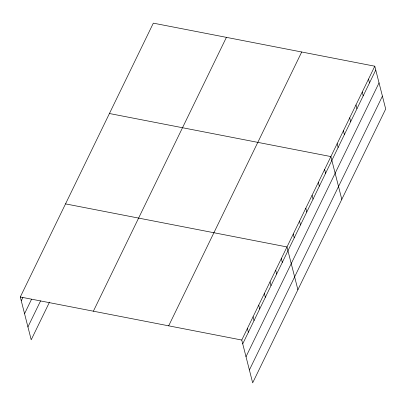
<?xml version="1.0" encoding="UTF-8"?>
<svg xmlns="http://www.w3.org/2000/svg" width="406" height="406" viewBox="0 0 406 406"><rect width="100%" height="100%" fill="white"/><g stroke="black" fill="none" stroke-linecap="round" stroke-linejoin="round"><path stroke-width="0.61" d="M49.517 302.11L31.211 339.797L20.3 296.989L153.331 23.152L374.789 66.203L385.7 109.011L252.669 382.848L241.758 340.04L374.789 66.203M21.269 300.795L22.888 297.471M24.553 313.665L31.551 299.258M27.933 326.926L40.585 300.876M93.38 311.194L226.411 37.357M168.678 325.835L301.709 51.998M242.732 343.852L375.758 70.015M246.011 356.722L379.042 82.885M249.391 369.978L382.422 96.146M109.432 113.518L330.89 156.574L341.801 199.376M65.528 203.883L286.991 246.939L297.902 289.747M20.3 296.989L241.758 340.04M368.516 79.114L369.49 82.925M362.243 92.025L363.218 95.836M355.976 104.936L356.945 108.742M349.703 117.841L350.672 121.653M343.43 130.752L344.405 134.564M337.158 143.663L338.132 147.474M324.617 169.48L325.587 173.291M318.345 182.39L319.319 186.202M312.077 195.301L313.046 199.107M305.804 208.207L306.774 212.018M299.532 221.118L300.501 224.929M293.259 234.029L294.233 237.84M281.333 258.576L282.307 262.388M275.679 270.213L276.653 274.025M270.026 281.85L271 285.662M264.372 293.487L265.346 297.299M258.718 305.129L259.693 308.936M253.065 316.766L254.039 320.578M247.411 328.403L248.386 332.215"/></g></svg>
